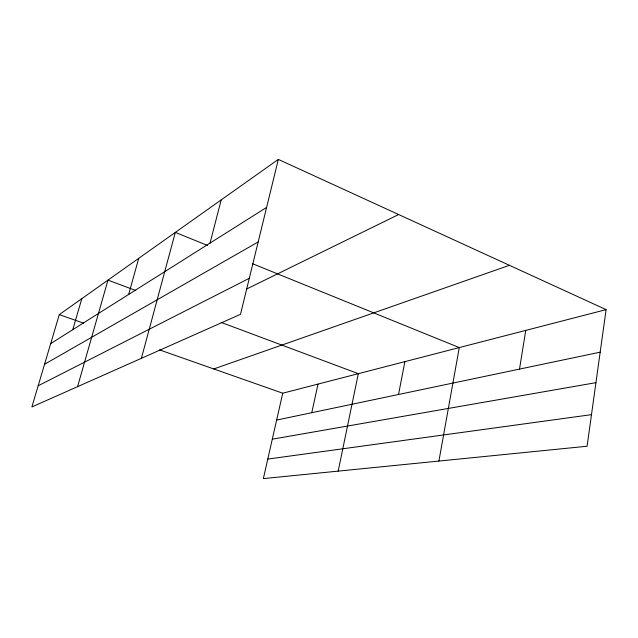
<?xml version="1.0" encoding="UTF-8"?>
<svg xmlns="http://www.w3.org/2000/svg" width="638" height="638" viewBox="0 0 638 638"><rect width="100%" height="100%" fill="white"/><g stroke="black" fill="none" stroke-linecap="round" stroke-linejoin="round"><path stroke-width="0.96" d="M606.1 309.629L587.088 446.249L263.35 478.604L282.738 393.215L606.1 309.629L278.343 159.396L59.278 314.622L31.9 406.94L240.486 314.335L278.343 159.396M519.507 369.099L525.752 330.396M438.904 461.059L459.28 347.582L252.696 263.773M398.519 394.499L404.899 361.634M338.18 471.131L358.333 373.677L221.203 322.429M311.775 412.698L318.003 384.1M210.03 243.094L221.195 199.885M141.389 358.333L175.322 232.391L207.565 245.471M128.669 294.421L138.709 258.342M77.573 386.66L107.974 280.114L135.774 290.505M72.772 329.679L81.816 298.656M50.681 343.619L266.612 207.406M44.556 364.266L258.167 241.954M38.168 385.791L249.291 278.304M246.356 289.158L398.638 214.535M213.746 368.955L509.419 265.312M276.637 420.075L600.183 352.168M272.298 439.183L595.94 382.664M267.785 459.081L591.49 414.652M59.278 314.622L83.618 323.187M159.46 349.855L282.738 393.215"/></g></svg>
